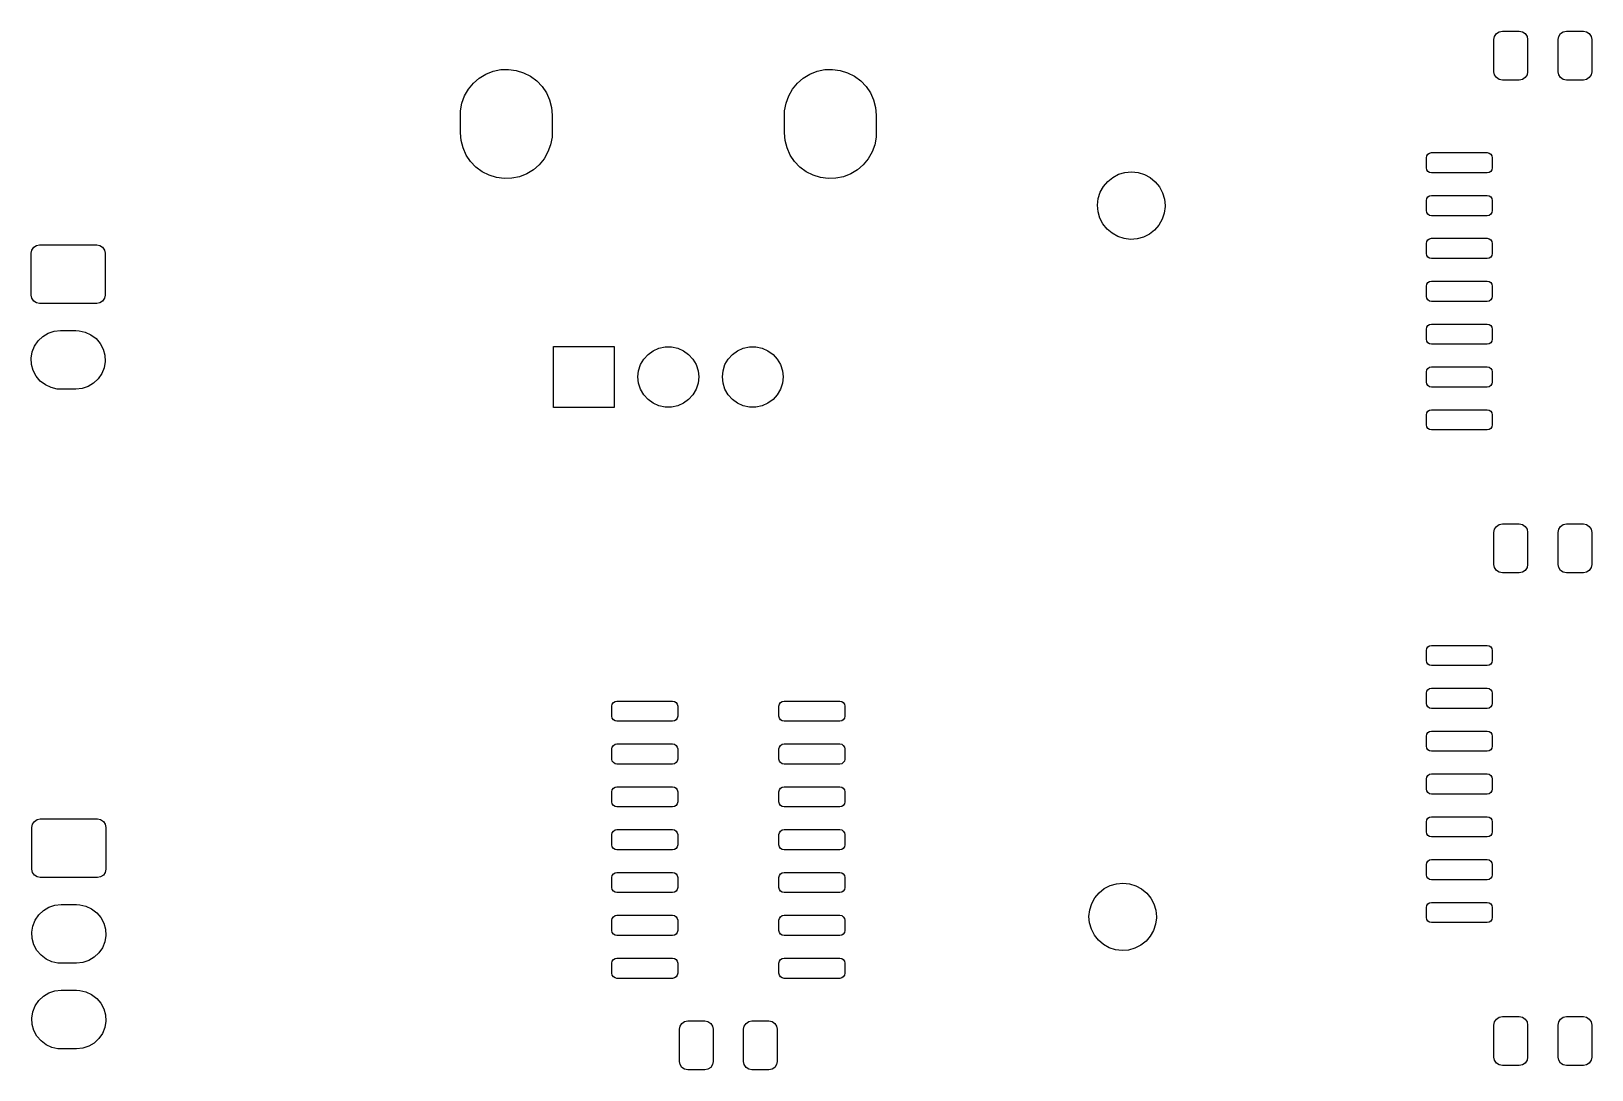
# Model space of a CAD drawing. Extents: x 57 to 241, y -129 to -56.
# Drawn here: x 57.33 to 103.56, y -91.66 to -60.87 of the extents above; entities that cross this region are included whole.
import ezdxf

# ---------------------------------------------------------------- set-up
doc = ezdxf.new("R2010")
doc.units = 0
doc.layers.add('BLACK', color=7, linetype='CONTINUOUS')

msp = doc.modelspace()

# ---------------------------------------------------------------- linework, layer by layer
at = {"layer": 'BLACK', "linetype": 'CONTINUOUS'}
for p, q in [((100.658, -61.12), (100.677, -61.0243)), ((100.677, -61.0243), (100.731, -60.9432)), ((100.731, -60.9432), (100.812, -60.889)), ((100.812, -60.889), (100.908, -60.87)), ((100.908, -60.87), (101.408, -60.87)), ((101.408, -60.87), (101.504, -60.889)), ((101.504, -60.889), (101.585, -60.9432)), ((101.585, -60.9432), (101.639, -61.0243)), ((101.639, -61.0243), (101.658, -61.12)), ((102.558, -61.12), (102.577, -61.0243)), ((102.577, -61.0243), (102.631, -60.9432)), ((102.631, -60.9432), (102.712, -60.889)), ((102.712, -60.889), (102.808, -60.87)), ((102.808, -60.87), (103.308, -60.87)), ((103.308, -60.87), (103.404, -60.889)), ((103.404, -60.889), (103.485, -60.9432)), ((103.485, -60.9432), (103.539, -61.0243)), ((103.539, -61.0243), (103.558, -61.12)), ((100.658, -62.07), (100.658, -61.12)), ((101.658, -61.12), (101.658, -62.07)), ((102.558, -62.07), (102.558, -61.12)), ((103.558, -61.12), (103.558, -62.07)), ((70.2792, -62.5897), (70.425, -62.4119)), ((70.425, -62.4119), (70.5987, -62.2611)), ((70.5987, -62.2611), (70.7953, -62.1418)), ((70.7953, -62.1418), (71.0092, -62.0574)), ((71.0092, -62.0574), (71.2343, -62.0101)), ((71.2343, -62.0101), (71.4641, -62.0015)), ((71.4641, -62.0015), (71.692, -62.0317)), ((71.692, -62.0317), (71.9117, -62.0999)), ((71.9117, -62.0999), (72.1167, -62.2041)), ((72.1167, -62.2041), (72.3012, -62.3414)), ((72.3012, -62.3414), (72.4599, -62.5078)), ((79.8792, -62.5897), (80.025, -62.4119)), ((80.025, -62.4119), (80.1987, -62.2611)), ((80.1987, -62.2611), (80.3953, -62.1418)), ((80.3953, -62.1418), (80.6092, -62.0574)), ((80.6092, -62.0574), (80.8343, -62.0101)), ((80.8343, -62.0101), (81.0641, -62.0015)), ((81.0641, -62.0015), (81.292, -62.0317)), ((81.292, -62.0317), (81.5117, -62.0999)), ((81.5117, -62.0999), (81.7167, -62.2041)), ((81.7167, -62.2041), (81.9012, -62.3414)), ((81.9012, -62.3414), (82.0599, -62.5078)), ((100.677, -62.1657), (100.658, -62.07)), ((100.731, -62.2468), (100.677, -62.1657)), ((100.812, -62.301), (100.731, -62.2468)), ((100.908, -62.32), (100.812, -62.301)), ((101.408, -62.32), (100.908, -62.32)), ((101.504, -62.301), (101.408, -62.32)), ((101.585, -62.2468), (101.504, -62.301)), ((101.639, -62.1657), (101.585, -62.2468)), ((101.658, -62.07), (101.639, -62.1657)), ((102.577, -62.1657), (102.558, -62.07)), ((102.631, -62.2468), (102.577, -62.1657)), ((102.712, -62.301), (102.631, -62.2468)), ((102.808, -62.32), (102.712, -62.301)), ((103.308, -62.32), (102.808, -62.32)), ((103.404, -62.301), (103.308, -62.32)), ((103.485, -62.2468), (103.404, -62.301)), ((103.539, -62.1657), (103.485, -62.2468)), ((103.558, -62.07), (103.539, -62.1657)), ((70.087, -63.0057), (70.1654, -62.7895)), ((70.1654, -62.7895), (70.2792, -62.5897)), ((72.4599, -62.5078), (72.5883, -62.6986)), ((72.5883, -62.6986), (72.6828, -62.9083)), ((79.687, -63.0057), (79.7654, -62.7895)), ((79.7654, -62.7895), (79.8792, -62.5897)), ((82.0599, -62.5078), (82.1883, -62.6986)), ((82.1883, -62.6986), (82.2828, -62.9083)), ((70.04, -63.36), (70.046, -63.232)), ((70.046, -63.232), (70.087, -63.0057)), ((72.6828, -62.9083), (72.7406, -63.1309)), ((72.7406, -63.1309), (72.76, -63.36)), ((79.64, -63.36), (79.646, -63.232)), ((79.646, -63.232), (79.687, -63.0057)), ((82.2828, -62.9083), (82.3406, -63.1309)), ((82.3406, -63.1309), (82.36, -63.36)), ((70.04, -63.88), (70.04, -63.36)), ((72.76, -63.36), (72.76, -63.88)), ((79.64, -63.88), (79.64, -63.36)), ((82.36, -63.36), (82.36, -63.88)), ((70.0594, -64.1091), (70.04, -63.88)), ((70.1172, -64.3317), (70.0594, -64.1091)), ((72.713, -64.2343), (72.6346, -64.4505)), ((72.754, -64.008), (72.713, -64.2343)), ((72.76, -63.88), (72.754, -64.008)), ((79.6594, -64.1091), (79.64, -63.88)), ((79.7172, -64.3317), (79.6594, -64.1091)), ((82.313, -64.2343), (82.2346, -64.4505)), ((82.354, -64.008), (82.313, -64.2343)), ((82.36, -63.88), (82.354, -64.008)), ((70.2117, -64.5414), (70.1172, -64.3317)), ((70.3401, -64.7322), (70.2117, -64.5414)), ((72.5208, -64.6503), (72.375, -64.8281)), ((72.6346, -64.4505), (72.5208, -64.6503)), ((79.8117, -64.5414), (79.7172, -64.3317)), ((79.9401, -64.7322), (79.8117, -64.5414)), ((82.1208, -64.6503), (81.975, -64.8281)), ((82.2346, -64.4505), (82.1208, -64.6503)), ((98.658, -64.62), (98.6694, -64.5626)), ((98.658, -64.92), (98.658, -64.62)), ((98.6694, -64.5626), (98.7019, -64.5139)), ((98.7019, -64.5139), (98.7506, -64.4814)), ((98.7506, -64.4814), (98.808, -64.47)), ((98.808, -64.47), (100.458, -64.47)), ((100.458, -64.47), (100.515, -64.4814)), ((100.515, -64.4814), (100.564, -64.5139)), ((100.564, -64.5139), (100.597, -64.5626)), ((100.597, -64.5626), (100.608, -64.62)), ((100.608, -64.62), (100.608, -64.92)), ((70.4988, -64.8986), (70.3401, -64.7322)), ((70.6833, -65.0359), (70.4988, -64.8986)), ((70.8883, -65.1401), (70.6833, -65.0359)), ((71.108, -65.2083), (70.8883, -65.1401)), ((71.7908, -65.1826), (71.5657, -65.2299)), ((72.0047, -65.0982), (71.7908, -65.1826)), ((72.2013, -64.9789), (72.0047, -65.0982)), ((72.375, -64.8281), (72.2013, -64.9789)), ((80.0988, -64.8986), (79.9401, -64.7322)), ((80.2833, -65.0359), (80.0988, -64.8986)), ((80.4883, -65.1401), (80.2833, -65.0359)), ((80.708, -65.2083), (80.4883, -65.1401)), ((81.3908, -65.1826), (81.1657, -65.2299)), ((81.6047, -65.0982), (81.3908, -65.1826)), ((81.8013, -64.9789), (81.6047, -65.0982)), ((81.975, -64.8281), (81.8013, -64.9789)), ((89.3684, -65.2032), (89.5414, -65.1128)), ((89.5414, -65.1128), (89.7286, -65.0577)), ((89.7286, -65.0577), (89.923, -65.04)), ((89.923, -65.04), (90.1171, -65.0604)), ((90.1171, -65.0604), (90.3035, -65.1181)), ((90.3035, -65.1181), (90.4752, -65.211)), ((98.6694, -64.9774), (98.658, -64.92)), ((98.7019, -65.0261), (98.6694, -64.9774)), ((98.7506, -65.0586), (98.7019, -65.0261)), ((98.808, -65.07), (98.7506, -65.0586)), ((100.458, -65.07), (98.808, -65.07)), ((100.515, -65.0586), (100.458, -65.07)), ((100.564, -65.0261), (100.515, -65.0586)), ((100.597, -64.9774), (100.564, -65.0261)), ((100.608, -64.92), (100.597, -64.9774)), ((71.3359, -65.2385), (71.108, -65.2083)), ((71.5657, -65.2299), (71.3359, -65.2385)), ((80.9359, -65.2385), (80.708, -65.2083)), ((81.1657, -65.2299), (80.9359, -65.2385)), ((88.9379, -65.8321), (88.9969, -65.6461)), ((88.9969, -65.6461), (89.0909, -65.475)), ((89.0909, -65.475), (89.2163, -65.3255)), ((89.2163, -65.3255), (89.3684, -65.2032)), ((90.4752, -65.211), (90.6256, -65.3354)), ((90.6256, -65.3354), (90.7489, -65.4866)), ((90.7489, -65.4866), (90.8405, -65.6589)), ((88.9161, -66.026), (88.9379, -65.8321)), ((88.9324, -66.2205), (88.9161, -66.026)), ((90.8405, -65.6589), (90.897, -65.8458)), ((90.9156, -66.0679), (90.8911, -66.2615)), ((90.897, -65.8458), (90.916, -66.04)), ((90.916, -66.04), (90.9156, -66.0679)), ((98.658, -65.89), (98.6694, -65.8326)), ((98.658, -66.19), (98.658, -65.89)), ((98.6694, -65.8326), (98.7019, -65.7839)), ((98.7019, -65.7839), (98.7506, -65.7514)), ((98.7506, -65.7514), (98.808, -65.74)), ((98.808, -65.74), (100.458, -65.74)), ((100.458, -65.74), (100.515, -65.7514)), ((100.515, -65.7514), (100.564, -65.7839)), ((100.564, -65.7839), (100.597, -65.8326)), ((100.597, -65.8326), (100.608, -65.89)), ((100.608, -65.89), (100.608, -66.19)), ((88.9862, -66.4081), (88.9324, -66.2205)), ((89.0754, -66.5817), (88.9862, -66.4081)), ((90.8295, -66.4467), (90.7331, -66.6164)), ((90.8911, -66.2615), (90.8295, -66.4467)), ((98.6694, -66.2474), (98.658, -66.19)), ((98.7019, -66.2961), (98.6694, -66.2474)), ((98.7506, -66.3286), (98.7019, -66.2961)), ((98.808, -66.34), (98.7506, -66.3286)), ((100.458, -66.34), (98.808, -66.34)), ((100.515, -66.3286), (100.458, -66.34)), ((100.564, -66.2961), (100.515, -66.3286)), ((100.597, -66.2474), (100.564, -66.2961)), ((100.608, -66.19), (100.597, -66.2474)), ((89.1967, -66.7347), (89.0754, -66.5817)), ((89.3453, -66.8611), (89.1967, -66.7347)), ((89.5157, -66.9564), (89.3453, -66.8611)), ((89.7013, -67.0167), (89.5157, -66.9564)), ((89.8951, -67.0398), (89.7013, -67.0167)), ((90.0896, -67.0248), (89.8951, -67.0398)), ((90.2776, -66.9723), (90.0896, -67.0248)), ((90.4518, -66.8843), (90.2776, -66.9723)), ((90.6056, -66.7642), (90.4518, -66.8843)), ((90.7331, -66.6164), (90.6056, -66.7642)), ((98.7019, -67.0539), (98.7506, -67.0214)), ((98.7506, -67.0214), (98.808, -67.01)), ((98.808, -67.01), (100.458, -67.01)), ((100.458, -67.01), (100.515, -67.0214)), ((100.515, -67.0214), (100.564, -67.0539)), ((57.325, -67.452), (57.344, -67.3563)), ((57.325, -68.692), (57.325, -67.452)), ((57.344, -67.3563), (57.3982, -67.2752)), ((57.3982, -67.2752), (57.4793, -67.221)), ((57.4793, -67.221), (57.575, -67.202)), ((57.575, -67.202), (59.265, -67.202)), ((59.265, -67.202), (59.3607, -67.221)), ((59.3607, -67.221), (59.4418, -67.2752)), ((59.4418, -67.2752), (59.496, -67.3563)), ((59.496, -67.3563), (59.515, -67.452)), ((59.515, -67.452), (59.515, -68.692)), ((98.658, -67.16), (98.6694, -67.1026)), ((98.658, -67.46), (98.658, -67.16)), ((98.6694, -67.5174), (98.658, -67.46)), ((98.6694, -67.1026), (98.7019, -67.0539)), ((100.564, -67.0539), (100.597, -67.1026)), ((100.597, -67.1026), (100.608, -67.16)), ((100.608, -67.46), (100.597, -67.5174)), ((100.608, -67.16), (100.608, -67.46)), ((98.7019, -67.5661), (98.6694, -67.5174)), ((98.7506, -67.5986), (98.7019, -67.5661)), ((98.808, -67.61), (98.7506, -67.5986)), ((100.458, -67.61), (98.808, -67.61)), ((100.515, -67.5986), (100.458, -67.61)), ((100.564, -67.5661), (100.515, -67.5986)), ((100.597, -67.5174), (100.564, -67.5661)), ((98.658, -68.43), (98.6694, -68.3726)), ((98.6694, -68.3726), (98.7019, -68.3239)), ((98.7019, -68.3239), (98.7506, -68.2914)), ((98.7506, -68.2914), (98.808, -68.28)), ((98.808, -68.28), (100.458, -68.28)), ((100.458, -68.28), (100.515, -68.2914)), ((100.515, -68.2914), (100.564, -68.3239)), ((100.564, -68.3239), (100.597, -68.3726)), ((100.597, -68.3726), (100.608, -68.43)), ((57.344, -68.7877), (57.325, -68.692)), ((57.3982, -68.8688), (57.344, -68.7877)), ((57.4793, -68.923), (57.3982, -68.8688)), ((59.4418, -68.8688), (59.3607, -68.923)), ((59.496, -68.7877), (59.4418, -68.8688)), ((59.515, -68.692), (59.496, -68.7877)), ((98.658, -68.73), (98.658, -68.43)), ((98.6694, -68.7874), (98.658, -68.73)), ((98.7019, -68.8361), (98.6694, -68.7874)), ((98.7506, -68.8686), (98.7019, -68.8361)), ((98.808, -68.88), (98.7506, -68.8686)), ((100.458, -68.88), (98.808, -68.88)), ((100.515, -68.8686), (100.458, -68.88)), ((100.564, -68.8361), (100.515, -68.8686)), ((100.597, -68.7874), (100.564, -68.8361)), ((100.608, -68.73), (100.597, -68.7874)), ((100.608, -68.43), (100.608, -68.73)), ((57.575, -68.942), (57.4793, -68.923)), ((59.265, -68.942), (57.575, -68.942)), ((59.3607, -68.923), (59.265, -68.942)), ((57.8301, -69.8222), (58.0082, -69.7623)), ((58.0082, -69.7623), (58.195, -69.742)), ((58.195, -69.742), (58.645, -69.742)), ((58.645, -69.742), (58.742, -69.7474)), ((58.742, -69.7474), (58.9254, -69.7884)), ((58.9254, -69.7884), (59.0957, -69.8678)), ((98.658, -69.7), (98.6694, -69.6426)), ((98.658, -70), (98.658, -69.7)), ((98.6694, -69.6426), (98.7019, -69.5939)), ((98.7019, -69.5939), (98.7506, -69.5614)), ((98.7506, -69.5614), (98.808, -69.55)), ((98.808, -69.55), (100.458, -69.55)), ((100.458, -69.55), (100.515, -69.5614)), ((100.515, -69.5614), (100.564, -69.5939)), ((100.564, -69.5939), (100.597, -69.6426)), ((100.597, -69.6426), (100.608, -69.7)), ((100.608, -69.7), (100.608, -70)), ((57.357, -70.378), (57.4268, -70.2036)), ((57.4268, -70.2036), (57.5325, -70.0481)), ((57.5325, -70.0481), (57.669, -69.919)), ((57.669, -69.919), (57.8301, -69.8222)), ((59.0957, -69.8678), (59.245, -69.982)), ((59.245, -69.982), (59.3663, -70.1255)), ((59.3663, -70.1255), (59.4539, -70.2917)), ((72.8, -72.02), (72.8, -70.22)), ((72.8, -70.22), (74.6, -70.22)), ((74.6, -70.22), (74.6, -72.02)), ((75.75, -70.3406), (75.9219, -70.264)), ((75.9219, -70.264), (76.1059, -70.2249)), ((76.1059, -70.2249), (76.2941, -70.2249)), ((76.2941, -70.2249), (76.4781, -70.264)), ((76.4781, -70.264), (76.65, -70.3406)), ((78.25, -70.3406), (78.4219, -70.264)), ((78.4219, -70.264), (78.6059, -70.2249)), ((78.6059, -70.2249), (78.7941, -70.2249)), ((78.7941, -70.2249), (78.9781, -70.264)), ((78.9781, -70.264), (79.15, -70.3406)), ((98.6694, -70.0574), (98.658, -70)), ((98.7019, -70.1061), (98.6694, -70.0574)), ((98.7506, -70.1386), (98.7019, -70.1061)), ((98.808, -70.15), (98.7506, -70.1386)), ((100.458, -70.15), (98.808, -70.15)), ((100.515, -70.1386), (100.458, -70.15)), ((100.564, -70.1061), (100.515, -70.1386)), ((100.597, -70.0574), (100.564, -70.1061)), ((100.608, -70), (100.597, -70.0574)), ((57.3264, -70.5634), (57.357, -70.378)), ((57.3362, -70.7511), (57.3264, -70.5634)), ((59.4539, -70.2917), (59.5038, -70.4729)), ((59.5136, -70.6606), (59.483, -70.846)), ((59.5038, -70.4729), (59.5136, -70.6606)), ((75.3778, -70.7539), (75.4719, -70.591)), ((75.4719, -70.591), (75.5978, -70.4512)), ((75.5978, -70.4512), (75.75, -70.3406)), ((76.65, -70.3406), (76.8022, -70.4512)), ((76.8022, -70.4512), (76.9281, -70.591)), ((76.9281, -70.591), (77.0222, -70.7539)), ((77.8778, -70.7539), (77.9719, -70.591)), ((77.9719, -70.591), (78.0978, -70.4512)), ((78.0978, -70.4512), (78.25, -70.3406)), ((79.15, -70.3406), (79.3022, -70.4512)), ((79.3022, -70.4512), (79.4281, -70.591)), ((79.4281, -70.591), (79.5222, -70.7539)), ((57.3861, -70.9323), (57.3362, -70.7511)), ((57.4737, -71.0985), (57.3861, -70.9323)), ((57.595, -71.242), (57.4737, -71.0985)), ((59.3075, -71.1759), (59.171, -71.305)), ((59.4132, -71.0204), (59.3075, -71.1759)), ((59.483, -70.846), (59.4132, -71.0204)), ((75.3, -71.12), (75.3197, -70.9329)), ((75.3197, -71.3071), (75.3, -71.12)), ((75.3197, -70.9329), (75.3778, -70.7539)), ((77.0222, -70.7539), (77.0803, -70.9329)), ((77.0803, -70.9329), (77.1, -71.12)), ((77.1, -71.12), (77.0803, -71.3071)), ((77.8, -71.12), (77.8197, -70.9329)), ((77.8197, -71.3071), (77.8, -71.12)), ((77.8197, -70.9329), (77.8778, -70.7539)), ((79.5222, -70.7539), (79.5803, -70.9329)), ((79.5803, -70.9329), (79.6, -71.12)), ((79.6, -71.12), (79.5803, -71.3071)), ((98.658, -70.97), (98.6694, -70.9126)), ((98.658, -71.27), (98.658, -70.97)), ((98.6694, -70.9126), (98.7019, -70.8639)), ((98.7019, -70.8639), (98.7506, -70.8314)), ((98.7506, -70.8314), (98.808, -70.82)), ((98.808, -70.82), (100.458, -70.82)), ((100.458, -70.82), (100.515, -70.8314)), ((100.515, -70.8314), (100.564, -70.8639)), ((100.564, -70.8639), (100.597, -70.9126)), ((100.597, -70.9126), (100.608, -70.97)), ((100.608, -70.97), (100.608, -71.27)), ((57.7443, -71.3562), (57.595, -71.242)), ((57.9146, -71.4356), (57.7443, -71.3562)), ((58.098, -71.4766), (57.9146, -71.4356)), ((58.195, -71.482), (58.098, -71.4766)), ((58.645, -71.482), (58.195, -71.482)), ((58.8318, -71.4617), (58.645, -71.482)), ((59.0099, -71.4018), (58.8318, -71.4617)), ((59.171, -71.305), (59.0099, -71.4018)), ((75.3778, -71.4861), (75.3197, -71.3071)), ((75.4719, -71.649), (75.3778, -71.4861)), ((75.5978, -71.7888), (75.4719, -71.649)), ((76.9281, -71.649), (76.8022, -71.7888)), ((77.0222, -71.4861), (76.9281, -71.649)), ((77.0803, -71.3071), (77.0222, -71.4861)), ((77.8778, -71.4861), (77.8197, -71.3071)), ((77.9719, -71.649), (77.8778, -71.4861)), ((78.0978, -71.7888), (77.9719, -71.649)), ((79.4281, -71.649), (79.3022, -71.7888)), ((79.5222, -71.4861), (79.4281, -71.649)), ((79.5803, -71.3071), (79.5222, -71.4861)), ((98.6694, -71.3274), (98.658, -71.27)), ((98.7019, -71.3761), (98.6694, -71.3274)), ((98.7506, -71.4086), (98.7019, -71.3761)), ((98.808, -71.42), (98.7506, -71.4086)), ((100.458, -71.42), (98.808, -71.42)), ((100.515, -71.4086), (100.458, -71.42)), ((100.564, -71.3761), (100.515, -71.4086)), ((100.597, -71.3274), (100.564, -71.3761)), ((100.608, -71.27), (100.597, -71.3274)), ((74.6, -72.02), (72.8, -72.02)), ((75.75, -71.8994), (75.5978, -71.7888)), ((75.9219, -71.976), (75.75, -71.8994)), ((76.1059, -72.0151), (75.9219, -71.976)), ((76.2941, -72.0151), (76.1059, -72.0151)), ((76.4781, -71.976), (76.2941, -72.0151)), ((76.65, -71.8994), (76.4781, -71.976)), ((76.8022, -71.7888), (76.65, -71.8994)), ((78.25, -71.8994), (78.0978, -71.7888)), ((78.4219, -71.976), (78.25, -71.8994)), ((78.6059, -72.0151), (78.4219, -71.976)), ((78.7941, -72.0151), (78.6059, -72.0151)), ((78.9781, -71.976), (78.7941, -72.0151)), ((79.15, -71.8994), (78.9781, -71.976)), ((79.3022, -71.7888), (79.15, -71.8994)), ((98.7019, -72.1339), (98.7506, -72.1014)), ((98.7506, -72.1014), (98.808, -72.09)), ((98.808, -72.09), (100.458, -72.09)), ((100.458, -72.09), (100.515, -72.1014)), ((100.515, -72.1014), (100.564, -72.1339)), ((98.658, -72.24), (98.6694, -72.1826)), ((98.658, -72.54), (98.658, -72.24)), ((98.6694, -72.5974), (98.658, -72.54)), ((98.6694, -72.1826), (98.7019, -72.1339)), ((100.564, -72.1339), (100.597, -72.1826)), ((100.597, -72.1826), (100.608, -72.24)), ((100.608, -72.54), (100.597, -72.5974)), ((100.608, -72.24), (100.608, -72.54)), ((98.7019, -72.6461), (98.6694, -72.5974)), ((98.7506, -72.6786), (98.7019, -72.6461)), ((98.808, -72.69), (98.7506, -72.6786)), ((100.458, -72.69), (98.808, -72.69)), ((100.515, -72.6786), (100.458, -72.69)), ((100.564, -72.6461), (100.515, -72.6786)), ((100.597, -72.5974), (100.564, -72.6461)), ((100.658, -75.725), (100.677, -75.6293)), ((100.658, -76.675), (100.658, -75.725)), ((100.677, -75.6293), (100.731, -75.5482)), ((100.731, -75.5482), (100.812, -75.494)), ((100.812, -75.494), (100.908, -75.475)), ((100.908, -75.475), (101.408, -75.475)), ((101.408, -75.475), (101.504, -75.494)), ((101.504, -75.494), (101.585, -75.5482)), ((101.585, -75.5482), (101.639, -75.6293)), ((101.639, -75.6293), (101.658, -75.725)), ((101.658, -75.725), (101.658, -76.675)), ((102.558, -75.725), (102.577, -75.6293)), ((102.558, -76.675), (102.558, -75.725)), ((102.577, -75.6293), (102.631, -75.5482)), ((102.631, -75.5482), (102.712, -75.494)), ((102.712, -75.494), (102.808, -75.475)), ((102.808, -75.475), (103.308, -75.475)), ((103.308, -75.475), (103.404, -75.494)), ((103.404, -75.494), (103.485, -75.5482)), ((103.485, -75.5482), (103.539, -75.6293)), ((103.539, -75.6293), (103.558, -75.725)), ((103.558, -75.725), (103.558, -76.675)), ((100.677, -76.7707), (100.658, -76.675)), ((101.658, -76.675), (101.639, -76.7707)), ((102.577, -76.7707), (102.558, -76.675)), ((103.558, -76.675), (103.539, -76.7707)), ((100.731, -76.8518), (100.677, -76.7707)), ((100.812, -76.906), (100.731, -76.8518)), ((100.908, -76.925), (100.812, -76.906)), ((101.408, -76.925), (100.908, -76.925)), ((101.504, -76.906), (101.408, -76.925)), ((101.585, -76.8518), (101.504, -76.906)), ((101.639, -76.7707), (101.585, -76.8518)), ((102.631, -76.8518), (102.577, -76.7707)), ((102.712, -76.906), (102.631, -76.8518)), ((102.808, -76.925), (102.712, -76.906)), ((103.308, -76.925), (102.808, -76.925)), ((103.404, -76.906), (103.308, -76.925)), ((103.485, -76.8518), (103.404, -76.906)), ((103.539, -76.7707), (103.485, -76.8518)), ((98.658, -79.225), (98.6694, -79.1676)), ((98.658, -79.525), (98.658, -79.225)), ((98.6694, -79.1676), (98.7019, -79.1189)), ((98.7019, -79.1189), (98.7506, -79.0864)), ((98.7506, -79.0864), (98.808, -79.075)), ((98.808, -79.075), (100.458, -79.075)), ((100.458, -79.075), (100.515, -79.0864)), ((100.515, -79.0864), (100.564, -79.1189)), ((100.564, -79.1189), (100.597, -79.1676)), ((100.597, -79.1676), (100.608, -79.225)), ((100.608, -79.225), (100.608, -79.525)), ((98.6694, -79.5824), (98.658, -79.525)), ((98.7019, -79.6311), (98.6694, -79.5824)), ((98.7506, -79.6636), (98.7019, -79.6311)), ((98.808, -79.675), (98.7506, -79.6636)), ((100.458, -79.675), (98.808, -79.675)), ((100.515, -79.6636), (100.458, -79.675)), ((100.564, -79.6311), (100.515, -79.6636)), ((100.597, -79.5824), (100.564, -79.6311)), ((100.608, -79.525), (100.597, -79.5824)), ((98.658, -80.495), (98.6694, -80.4376)), ((98.6694, -80.4376), (98.7019, -80.3889)), ((98.7019, -80.3889), (98.7506, -80.3564)), ((98.7506, -80.3564), (98.808, -80.345)), ((98.808, -80.345), (100.458, -80.345)), ((100.458, -80.345), (100.515, -80.3564)), ((100.515, -80.3564), (100.564, -80.3889)), ((100.564, -80.3889), (100.597, -80.4376)), ((100.597, -80.4376), (100.608, -80.495)), ((74.528, -80.876), (74.5394, -80.8186)), ((74.528, -81.176), (74.528, -80.876)), ((74.5394, -80.8186), (74.5719, -80.7699)), ((74.5719, -80.7699), (74.6206, -80.7374)), ((74.6206, -80.7374), (74.678, -80.726)), ((74.678, -80.726), (76.328, -80.726)), ((76.328, -80.726), (76.3854, -80.7374)), ((76.3854, -80.7374), (76.4341, -80.7699)), ((76.4341, -80.7699), (76.4666, -80.8186)), ((76.4666, -80.8186), (76.478, -80.876)), ((76.478, -80.876), (76.478, -81.176)), ((79.478, -80.876), (79.4894, -80.8186)), ((79.478, -81.176), (79.478, -80.876)), ((79.4894, -80.8186), (79.5219, -80.7699)), ((79.5219, -80.7699), (79.5706, -80.7374)), ((79.5706, -80.7374), (79.628, -80.726)), ((79.628, -80.726), (81.278, -80.726)), ((81.278, -80.726), (81.3354, -80.7374)), ((81.3354, -80.7374), (81.3841, -80.7699)), ((81.3841, -80.7699), (81.4166, -80.8186)), ((81.4166, -80.8186), (81.428, -80.876)), ((81.428, -80.876), (81.428, -81.176)), ((98.658, -80.795), (98.658, -80.495)), ((98.6694, -80.8524), (98.658, -80.795)), ((98.7019, -80.9011), (98.6694, -80.8524)), ((98.7506, -80.9336), (98.7019, -80.9011)), ((100.564, -80.9011), (100.515, -80.9336)), ((100.597, -80.8524), (100.564, -80.9011)), ((100.608, -80.795), (100.597, -80.8524)), ((100.608, -80.495), (100.608, -80.795)), ((74.5394, -81.2334), (74.528, -81.176)), ((74.5719, -81.2821), (74.5394, -81.2334)), ((74.6206, -81.3146), (74.5719, -81.2821)), ((74.678, -81.326), (74.6206, -81.3146)), ((76.328, -81.326), (74.678, -81.326)), ((76.3854, -81.3146), (76.328, -81.326)), ((76.4341, -81.2821), (76.3854, -81.3146)), ((76.4666, -81.2334), (76.4341, -81.2821)), ((76.478, -81.176), (76.4666, -81.2334)), ((79.4894, -81.2334), (79.478, -81.176)), ((79.5219, -81.2821), (79.4894, -81.2334)), ((79.5706, -81.3146), (79.5219, -81.2821)), ((79.628, -81.326), (79.5706, -81.3146)), ((81.278, -81.326), (79.628, -81.326)), ((81.3354, -81.3146), (81.278, -81.326)), ((81.3841, -81.2821), (81.3354, -81.3146)), ((81.4166, -81.2334), (81.3841, -81.2821)), ((81.428, -81.176), (81.4166, -81.2334)), ((98.808, -80.945), (98.7506, -80.9336)), ((100.458, -80.945), (98.808, -80.945)), ((100.515, -80.9336), (100.458, -80.945)), ((98.658, -81.765), (98.6694, -81.7076)), ((98.658, -82.065), (98.658, -81.765)), ((98.6694, -81.7076), (98.7019, -81.6589)), ((98.7019, -81.6589), (98.7506, -81.6264)), ((98.7506, -81.6264), (98.808, -81.615)), ((98.808, -81.615), (100.458, -81.615)), ((100.458, -81.615), (100.515, -81.6264)), ((100.515, -81.6264), (100.564, -81.6589)), ((100.564, -81.6589), (100.597, -81.7076)), ((100.597, -81.7076), (100.608, -81.765)), ((100.608, -81.765), (100.608, -82.065)), ((74.528, -82.146), (74.5394, -82.0886)), ((74.528, -82.446), (74.528, -82.146)), ((74.5394, -82.0886), (74.5719, -82.0399)), ((74.5719, -82.0399), (74.6206, -82.0074)), ((74.6206, -82.0074), (74.678, -81.996)), ((74.678, -81.996), (76.328, -81.996)), ((76.328, -81.996), (76.3854, -82.0074)), ((76.3854, -82.0074), (76.4341, -82.0399)), ((76.4341, -82.0399), (76.4666, -82.0886)), ((76.4666, -82.0886), (76.478, -82.146)), ((76.478, -82.146), (76.478, -82.446)), ((79.478, -82.146), (79.4894, -82.0886)), ((79.478, -82.446), (79.478, -82.146)), ((79.4894, -82.0886), (79.5219, -82.0399)), ((79.5219, -82.0399), (79.5706, -82.0074)), ((79.5706, -82.0074), (79.628, -81.996)), ((79.628, -81.996), (81.278, -81.996)), ((81.278, -81.996), (81.3354, -82.0074)), ((81.3354, -82.0074), (81.3841, -82.0399)), ((81.3841, -82.0399), (81.4166, -82.0886)), ((81.4166, -82.0886), (81.428, -82.146)), ((81.428, -82.146), (81.428, -82.446)), ((98.6694, -82.1224), (98.658, -82.065)), ((98.7019, -82.1711), (98.6694, -82.1224)), ((98.7506, -82.2036), (98.7019, -82.1711)), ((98.808, -82.215), (98.7506, -82.2036)), ((100.458, -82.215), (98.808, -82.215)), ((100.515, -82.2036), (100.458, -82.215)), ((100.564, -82.1711), (100.515, -82.2036)), ((100.597, -82.1224), (100.564, -82.1711)), ((100.608, -82.065), (100.597, -82.1224)), ((74.5394, -82.5034), (74.528, -82.446)), ((74.5719, -82.5521), (74.5394, -82.5034)), ((74.6206, -82.5846), (74.5719, -82.5521)), ((74.678, -82.596), (74.6206, -82.5846)), ((76.328, -82.596), (74.678, -82.596)), ((76.3854, -82.5846), (76.328, -82.596)), ((76.4341, -82.5521), (76.3854, -82.5846)), ((76.4666, -82.5034), (76.4341, -82.5521)), ((76.478, -82.446), (76.4666, -82.5034)), ((79.4894, -82.5034), (79.478, -82.446)), ((79.5219, -82.5521), (79.4894, -82.5034)), ((79.5706, -82.5846), (79.5219, -82.5521)), ((79.628, -82.596), (79.5706, -82.5846)), ((81.278, -82.596), (79.628, -82.596)), ((81.3354, -82.5846), (81.278, -82.596)), ((81.3841, -82.5521), (81.3354, -82.5846)), ((81.4166, -82.5034), (81.3841, -82.5521)), ((81.428, -82.446), (81.4166, -82.5034)), ((98.658, -83.035), (98.6694, -82.9776)), ((98.658, -83.335), (98.658, -83.035)), ((98.6694, -82.9776), (98.7019, -82.9289)), ((98.7019, -82.9289), (98.7506, -82.8964)), ((98.7506, -82.8964), (98.808, -82.885)), ((98.808, -82.885), (100.458, -82.885)), ((100.458, -82.885), (100.515, -82.8964)), ((100.515, -82.8964), (100.564, -82.9289)), ((100.564, -82.9289), (100.597, -82.9776)), ((100.597, -82.9776), (100.608, -83.035)), ((100.608, -83.035), (100.608, -83.335)), ((74.528, -83.416), (74.5394, -83.3586)), ((74.528, -83.716), (74.528, -83.416)), ((74.5394, -83.3586), (74.5719, -83.3099)), ((74.5719, -83.3099), (74.6206, -83.2774)), ((74.6206, -83.2774), (74.678, -83.266)), ((74.678, -83.266), (76.328, -83.266)), ((76.328, -83.266), (76.3854, -83.2774)), ((76.3854, -83.2774), (76.4341, -83.3099)), ((76.4341, -83.3099), (76.4666, -83.3586)), ((76.4666, -83.3586), (76.478, -83.416)), ((76.478, -83.416), (76.478, -83.716)), ((79.478, -83.416), (79.4894, -83.3586)), ((79.478, -83.716), (79.478, -83.416)), ((79.4894, -83.3586), (79.5219, -83.3099)), ((79.5219, -83.3099), (79.5706, -83.2774)), ((79.5706, -83.2774), (79.628, -83.266)), ((79.628, -83.266), (81.278, -83.266)), ((81.278, -83.266), (81.3354, -83.2774)), ((81.3354, -83.2774), (81.3841, -83.3099)), ((81.3841, -83.3099), (81.4166, -83.3586)), ((81.4166, -83.3586), (81.428, -83.416)), ((81.428, -83.416), (81.428, -83.716)), ((98.6694, -83.3924), (98.658, -83.335)), ((98.7019, -83.4411), (98.6694, -83.3924)), ((98.7506, -83.4736), (98.7019, -83.4411)), ((98.808, -83.485), (98.7506, -83.4736)), ((100.458, -83.485), (98.808, -83.485)), ((100.515, -83.4736), (100.458, -83.485)), ((100.564, -83.4411), (100.515, -83.4736)), ((100.597, -83.3924), (100.564, -83.4411)), ((100.608, -83.335), (100.597, -83.3924)), ((74.5394, -83.7734), (74.528, -83.716)), ((74.5719, -83.8221), (74.5394, -83.7734)), ((74.6206, -83.8546), (74.5719, -83.8221)), ((74.678, -83.866), (74.6206, -83.8546)), ((76.328, -83.866), (74.678, -83.866)), ((76.3854, -83.8546), (76.328, -83.866)), ((76.4341, -83.8221), (76.3854, -83.8546)), ((76.4666, -83.7734), (76.4341, -83.8221)), ((76.478, -83.716), (76.4666, -83.7734)), ((79.4894, -83.7734), (79.478, -83.716)), ((79.5219, -83.8221), (79.4894, -83.7734)), ((79.5706, -83.8546), (79.5219, -83.8221)), ((79.628, -83.866), (79.5706, -83.8546)), ((81.278, -83.866), (79.628, -83.866)), ((81.3354, -83.8546), (81.278, -83.866)), ((81.3841, -83.8221), (81.3354, -83.8546)), ((81.4166, -83.7734), (81.3841, -83.8221)), ((81.428, -83.716), (81.4166, -83.7734)), ((57.345, -84.47), (57.364, -84.3743)), ((57.345, -85.71), (57.345, -84.47)), ((57.364, -84.3743), (57.4182, -84.2932)), ((57.4182, -84.2932), (57.4993, -84.239)), ((57.4993, -84.239), (57.595, -84.22)), ((57.595, -84.22), (59.285, -84.22)), ((59.285, -84.22), (59.3807, -84.239)), ((59.3807, -84.239), (59.4618, -84.2932)), ((59.4618, -84.2932), (59.516, -84.3743)), ((59.516, -84.3743), (59.535, -84.47)), ((59.535, -84.47), (59.535, -85.71)), ((74.5394, -84.6286), (74.5719, -84.5799)), ((74.5719, -84.5799), (74.6206, -84.5474)), ((74.6206, -84.5474), (74.678, -84.536)), ((74.678, -84.536), (76.328, -84.536)), ((76.328, -84.536), (76.3854, -84.5474)), ((76.3854, -84.5474), (76.4341, -84.5799)), ((76.4341, -84.5799), (76.4666, -84.6286)), ((79.4894, -84.6286), (79.5219, -84.5799)), ((79.5219, -84.5799), (79.5706, -84.5474)), ((79.5706, -84.5474), (79.628, -84.536)), ((79.628, -84.536), (81.278, -84.536)), ((81.278, -84.536), (81.3354, -84.5474)), ((81.3354, -84.5474), (81.3841, -84.5799)), ((81.3841, -84.5799), (81.4166, -84.6286)), ((98.658, -84.305), (98.6694, -84.2476)), ((98.658, -84.605), (98.658, -84.305)), ((98.6694, -84.6624), (98.658, -84.605)), ((98.6694, -84.2476), (98.7019, -84.1989)), ((98.7019, -84.1989), (98.7506, -84.1664)), ((98.7506, -84.1664), (98.808, -84.155)), ((98.808, -84.155), (100.458, -84.155)), ((100.458, -84.155), (100.515, -84.1664)), ((100.515, -84.1664), (100.564, -84.1989)), ((100.564, -84.1989), (100.597, -84.2476)), ((100.597, -84.2476), (100.608, -84.305)), ((100.608, -84.605), (100.597, -84.6624)), ((100.608, -84.305), (100.608, -84.605)), ((74.528, -84.686), (74.5394, -84.6286)), ((74.528, -84.986), (74.528, -84.686)), ((74.5394, -85.0434), (74.528, -84.986)), ((74.5719, -85.0921), (74.5394, -85.0434)), ((76.4666, -85.0434), (76.4341, -85.0921)), ((76.4666, -84.6286), (76.478, -84.686)), ((76.478, -84.986), (76.4666, -85.0434)), ((76.478, -84.686), (76.478, -84.986)), ((79.478, -84.686), (79.4894, -84.6286)), ((79.478, -84.986), (79.478, -84.686)), ((79.4894, -85.0434), (79.478, -84.986)), ((79.5219, -85.0921), (79.4894, -85.0434)), ((81.4166, -85.0434), (81.3841, -85.0921)), ((81.4166, -84.6286), (81.428, -84.686)), ((81.428, -84.986), (81.4166, -85.0434)), ((81.428, -84.686), (81.428, -84.986)), ((98.7019, -84.7111), (98.6694, -84.6624)), ((98.7506, -84.7436), (98.7019, -84.7111)), ((98.808, -84.755), (98.7506, -84.7436)), ((100.458, -84.755), (98.808, -84.755)), ((100.515, -84.7436), (100.458, -84.755)), ((100.564, -84.7111), (100.515, -84.7436)), ((100.597, -84.6624), (100.564, -84.7111)), ((74.6206, -85.1246), (74.5719, -85.0921)), ((74.678, -85.136), (74.6206, -85.1246)), ((76.328, -85.136), (74.678, -85.136)), ((76.3854, -85.1246), (76.328, -85.136)), ((76.4341, -85.0921), (76.3854, -85.1246)), ((79.5706, -85.1246), (79.5219, -85.0921)), ((79.628, -85.136), (79.5706, -85.1246)), ((81.278, -85.136), (79.628, -85.136)), ((81.3354, -85.1246), (81.278, -85.136)), ((81.3841, -85.0921), (81.3354, -85.1246)), ((98.658, -85.575), (98.6694, -85.5176)), ((98.6694, -85.5176), (98.7019, -85.4689)), ((98.7019, -85.4689), (98.7506, -85.4364)), ((98.7506, -85.4364), (98.808, -85.425)), ((98.808, -85.425), (100.458, -85.425)), ((100.458, -85.425), (100.515, -85.4364)), ((100.515, -85.4364), (100.564, -85.4689)), ((100.564, -85.4689), (100.597, -85.5176)), ((100.597, -85.5176), (100.608, -85.575)), ((57.364, -85.8057), (57.345, -85.71)), ((57.4182, -85.8868), (57.364, -85.8057)), ((57.4993, -85.941), (57.4182, -85.8868)), ((57.595, -85.96), (57.4993, -85.941)), ((59.285, -85.96), (57.595, -85.96)), ((59.3807, -85.941), (59.285, -85.96)), ((59.4618, -85.8868), (59.3807, -85.941)), ((59.516, -85.8057), (59.4618, -85.8868)), ((59.535, -85.71), (59.516, -85.8057)), ((74.528, -85.956), (74.5394, -85.8986)), ((74.528, -86.256), (74.528, -85.956)), ((74.5394, -85.8986), (74.5719, -85.8499)), ((74.5719, -85.8499), (74.6206, -85.8174)), ((74.6206, -85.8174), (74.678, -85.806)), ((74.678, -85.806), (76.328, -85.806)), ((76.328, -85.806), (76.3854, -85.8174)), ((76.3854, -85.8174), (76.4341, -85.8499)), ((76.4341, -85.8499), (76.4666, -85.8986)), ((76.4666, -85.8986), (76.478, -85.956)), ((76.478, -85.956), (76.478, -86.256)), ((79.478, -85.956), (79.4894, -85.8986)), ((79.478, -86.256), (79.478, -85.956)), ((79.4894, -85.8986), (79.5219, -85.8499)), ((79.5219, -85.8499), (79.5706, -85.8174)), ((79.5706, -85.8174), (79.628, -85.806)), ((79.628, -85.806), (81.278, -85.806)), ((81.278, -85.806), (81.3354, -85.8174)), ((81.3354, -85.8174), (81.3841, -85.8499)), ((81.3841, -85.8499), (81.4166, -85.8986)), ((81.4166, -85.8986), (81.428, -85.956)), ((81.428, -85.956), (81.428, -86.256)), ((98.658, -85.875), (98.658, -85.575)), ((98.6694, -85.9324), (98.658, -85.875)), ((98.7019, -85.9811), (98.6694, -85.9324)), ((98.7506, -86.0136), (98.7019, -85.9811)), ((100.564, -85.9811), (100.515, -86.0136)), ((100.597, -85.9324), (100.564, -85.9811)), ((100.608, -85.875), (100.597, -85.9324)), ((100.608, -85.575), (100.608, -85.875)), ((74.5394, -86.3134), (74.528, -86.256)), ((74.5719, -86.3621), (74.5394, -86.3134)), ((74.6206, -86.3946), (74.5719, -86.3621)), ((74.678, -86.406), (74.6206, -86.3946)), ((76.328, -86.406), (74.678, -86.406)), ((76.3854, -86.3946), (76.328, -86.406)), ((76.4341, -86.3621), (76.3854, -86.3946)), ((76.4666, -86.3134), (76.4341, -86.3621)), ((76.478, -86.256), (76.4666, -86.3134)), ((79.4894, -86.3134), (79.478, -86.256)), ((79.5219, -86.3621), (79.4894, -86.3134)), ((79.5706, -86.3946), (79.5219, -86.3621)), ((79.628, -86.406), (79.5706, -86.3946)), ((81.278, -86.406), (79.628, -86.406)), ((81.3354, -86.3946), (81.278, -86.406)), ((81.3841, -86.3621), (81.3354, -86.3946)), ((81.4166, -86.3134), (81.3841, -86.3621)), ((81.428, -86.256), (81.4166, -86.3134)), ((88.8369, -86.557), (88.9623, -86.4075)), ((88.9623, -86.4075), (89.1144, -86.2852)), ((89.1144, -86.2852), (89.2874, -86.1948)), ((89.2874, -86.1948), (89.4746, -86.1397)), ((89.4746, -86.1397), (89.669, -86.122)), ((89.669, -86.122), (89.8631, -86.1424)), ((89.8631, -86.1424), (90.0495, -86.2001)), ((90.0495, -86.2001), (90.2212, -86.293)), ((90.2212, -86.293), (90.3716, -86.4174)), ((90.3716, -86.4174), (90.4949, -86.5686)), ((98.808, -86.025), (98.7506, -86.0136)), ((100.458, -86.025), (98.808, -86.025)), ((100.515, -86.0136), (100.458, -86.025)), ((57.689, -86.937), (57.8501, -86.8402)), ((57.8501, -86.8402), (58.0282, -86.7803)), ((58.0282, -86.7803), (58.215, -86.76)), ((58.215, -86.76), (58.665, -86.76)), ((58.665, -86.76), (58.762, -86.7654)), ((58.762, -86.7654), (58.9454, -86.8064)), ((58.9454, -86.8064), (59.1157, -86.8858)), ((59.1157, -86.8858), (59.265, -87)), ((88.6621, -87.108), (88.6839, -86.9141)), ((88.6839, -86.9141), (88.7429, -86.7281)), ((88.7429, -86.7281), (88.8369, -86.557)), ((90.4949, -86.5686), (90.5865, -86.7409)), ((90.5865, -86.7409), (90.643, -86.9278)), ((98.658, -86.845), (98.6694, -86.7876)), ((98.658, -87.145), (98.658, -86.845)), ((98.6694, -86.7876), (98.7019, -86.7389)), ((98.7019, -86.7389), (98.7506, -86.7064)), ((98.7506, -86.7064), (98.808, -86.695)), ((98.808, -86.695), (100.458, -86.695)), ((100.458, -86.695), (100.515, -86.7064)), ((100.515, -86.7064), (100.564, -86.7389)), ((100.564, -86.7389), (100.597, -86.7876)), ((100.597, -86.7876), (100.608, -86.845)), ((100.608, -86.845), (100.608, -87.145)), ((57.377, -87.396), (57.4468, -87.2216)), ((57.4468, -87.2216), (57.5525, -87.0661)), ((57.5525, -87.0661), (57.689, -86.937)), ((59.265, -87), (59.3863, -87.1435)), ((59.3863, -87.1435), (59.4739, -87.3097)), ((59.4739, -87.3097), (59.5238, -87.4909)), ((74.528, -87.226), (74.5394, -87.1686)), ((74.528, -87.526), (74.528, -87.226)), ((74.5394, -87.1686), (74.5719, -87.1199)), ((74.5719, -87.1199), (74.6206, -87.0874)), ((74.6206, -87.0874), (74.678, -87.076)), ((74.678, -87.076), (76.328, -87.076)), ((76.328, -87.076), (76.3854, -87.0874)), ((76.3854, -87.0874), (76.4341, -87.1199)), ((76.4341, -87.1199), (76.4666, -87.1686)), ((76.4666, -87.1686), (76.478, -87.226)), ((76.478, -87.226), (76.478, -87.526)), ((79.478, -87.226), (79.4894, -87.1686)), ((79.478, -87.526), (79.478, -87.226)), ((79.4894, -87.1686), (79.5219, -87.1199)), ((79.5219, -87.1199), (79.5706, -87.0874)), ((79.5706, -87.0874), (79.628, -87.076)), ((79.628, -87.076), (81.278, -87.076)), ((81.278, -87.076), (81.3354, -87.0874)), ((81.3354, -87.0874), (81.3841, -87.1199)), ((81.3841, -87.1199), (81.4166, -87.1686)), ((81.4166, -87.1686), (81.428, -87.226)), ((81.428, -87.226), (81.428, -87.526)), ((88.6784, -87.3025), (88.6621, -87.108)), ((88.7322, -87.4901), (88.6784, -87.3025)), ((90.6371, -87.3435), (90.5755, -87.5287)), ((90.6616, -87.1499), (90.6371, -87.3435)), ((90.643, -86.9278), (90.662, -87.122)), ((90.662, -87.122), (90.6616, -87.1499)), ((98.6694, -87.2024), (98.658, -87.145)), ((98.7019, -87.2511), (98.6694, -87.2024)), ((98.7506, -87.2836), (98.7019, -87.2511)), ((98.808, -87.295), (98.7506, -87.2836)), ((100.458, -87.295), (98.808, -87.295)), ((100.515, -87.2836), (100.458, -87.295)), ((100.564, -87.2511), (100.515, -87.2836)), ((100.597, -87.2024), (100.564, -87.2511)), ((100.608, -87.145), (100.597, -87.2024)), ((57.3464, -87.5814), (57.377, -87.396)), ((57.3562, -87.7691), (57.3464, -87.5814)), ((57.4061, -87.9503), (57.3562, -87.7691)), ((59.5336, -87.6786), (59.503, -87.864)), ((59.5238, -87.4909), (59.5336, -87.6786)), ((74.5394, -87.5834), (74.528, -87.526)), ((74.5719, -87.6321), (74.5394, -87.5834)), ((74.6206, -87.6646), (74.5719, -87.6321)), ((74.678, -87.676), (74.6206, -87.6646)), ((76.328, -87.676), (74.678, -87.676)), ((76.3854, -87.6646), (76.328, -87.676)), ((76.4341, -87.6321), (76.3854, -87.6646)), ((76.4666, -87.5834), (76.4341, -87.6321)), ((76.478, -87.526), (76.4666, -87.5834)), ((79.4894, -87.5834), (79.478, -87.526)), ((79.5219, -87.6321), (79.4894, -87.5834)), ((79.5706, -87.6646), (79.5219, -87.6321)), ((79.628, -87.676), (79.5706, -87.6646)), ((81.278, -87.676), (79.628, -87.676)), ((81.3354, -87.6646), (81.278, -87.676)), ((81.3841, -87.6321), (81.3354, -87.6646)), ((81.4166, -87.5834), (81.3841, -87.6321)), ((81.428, -87.526), (81.4166, -87.5834)), ((88.8214, -87.6637), (88.7322, -87.4901)), ((88.9427, -87.8167), (88.8214, -87.6637)), ((89.0913, -87.9431), (88.9427, -87.8167)), ((90.4791, -87.6984), (90.3516, -87.8462)), ((90.5755, -87.5287), (90.4791, -87.6984)), ((57.4937, -88.1165), (57.4061, -87.9503)), ((57.615, -88.26), (57.4937, -88.1165)), ((57.7643, -88.3742), (57.615, -88.26)), ((59.3275, -88.1939), (59.191, -88.323)), ((59.4332, -88.0384), (59.3275, -88.1939)), ((59.503, -87.864), (59.4332, -88.0384)), ((89.2617, -88.0384), (89.0913, -87.9431)), ((89.4473, -88.0987), (89.2617, -88.0384)), ((89.6411, -88.1218), (89.4473, -88.0987)), ((89.8356, -88.1068), (89.6411, -88.1218)), ((90.0236, -88.0543), (89.8356, -88.1068)), ((90.1978, -87.9663), (90.0236, -88.0543)), ((90.3516, -87.8462), (90.1978, -87.9663)), ((57.9346, -88.4536), (57.7643, -88.3742)), ((58.118, -88.4946), (57.9346, -88.4536)), ((58.215, -88.5), (58.118, -88.4946)), ((58.665, -88.5), (58.215, -88.5)), ((58.8518, -88.4797), (58.665, -88.5)), ((59.0299, -88.4198), (58.8518, -88.4797)), ((59.191, -88.323), (59.0299, -88.4198)), ((74.528, -88.496), (74.5394, -88.4386)), ((74.528, -88.796), (74.528, -88.496)), ((74.5394, -88.4386), (74.5719, -88.3899)), ((74.5719, -88.3899), (74.6206, -88.3574)), ((74.6206, -88.3574), (74.678, -88.346)), ((74.678, -88.346), (76.328, -88.346)), ((76.328, -88.346), (76.3854, -88.3574)), ((76.3854, -88.3574), (76.4341, -88.3899)), ((76.4341, -88.3899), (76.4666, -88.4386)), ((76.4666, -88.4386), (76.478, -88.496)), ((76.478, -88.496), (76.478, -88.796)), ((79.478, -88.496), (79.4894, -88.4386)), ((79.478, -88.796), (79.478, -88.496)), ((79.4894, -88.4386), (79.5219, -88.3899)), ((79.5219, -88.3899), (79.5706, -88.3574)), ((79.5706, -88.3574), (79.628, -88.346)), ((79.628, -88.346), (81.278, -88.346)), ((81.278, -88.346), (81.3354, -88.3574)), ((81.3354, -88.3574), (81.3841, -88.3899)), ((81.3841, -88.3899), (81.4166, -88.4386)), ((81.4166, -88.4386), (81.428, -88.496)), ((81.428, -88.496), (81.428, -88.796)), ((74.5394, -88.8534), (74.528, -88.796)), ((74.5719, -88.9021), (74.5394, -88.8534)), ((74.6206, -88.9346), (74.5719, -88.9021)), ((74.678, -88.946), (74.6206, -88.9346)), ((76.328, -88.946), (74.678, -88.946)), ((76.3854, -88.9346), (76.328, -88.946)), ((76.4341, -88.9021), (76.3854, -88.9346)), ((76.4666, -88.8534), (76.4341, -88.9021)), ((76.478, -88.796), (76.4666, -88.8534)), ((79.4894, -88.8534), (79.478, -88.796)), ((79.5219, -88.9021), (79.4894, -88.8534)), ((79.5706, -88.9346), (79.5219, -88.9021)), ((79.628, -88.946), (79.5706, -88.9346)), ((81.278, -88.946), (79.628, -88.946)), ((81.3354, -88.9346), (81.278, -88.946)), ((81.3841, -88.9021), (81.3354, -88.9346)), ((81.4166, -88.8534), (81.3841, -88.9021)), ((81.428, -88.796), (81.4166, -88.8534)), ((57.4468, -89.7616), (57.5525, -89.6061)), ((57.5525, -89.6061), (57.689, -89.477)), ((57.689, -89.477), (57.8501, -89.3802)), ((57.8501, -89.3802), (58.0282, -89.3203)), ((58.0282, -89.3203), (58.215, -89.3)), ((58.215, -89.3), (58.665, -89.3)), ((58.665, -89.3), (58.762, -89.3054)), ((58.762, -89.3054), (58.9454, -89.3464)), ((58.9454, -89.3464), (59.1157, -89.4258)), ((59.1157, -89.4258), (59.265, -89.54)), ((59.265, -89.54), (59.3863, -89.6835)), ((59.3863, -89.6835), (59.4739, -89.8497)), ((57.3464, -90.1214), (57.377, -89.936)), ((57.3562, -90.3091), (57.3464, -90.1214)), ((57.377, -89.936), (57.4468, -89.7616)), ((59.4739, -89.8497), (59.5238, -90.0309)), ((59.5238, -90.0309), (59.5336, -90.2186)), ((100.677, -90.2343), (100.731, -90.1532)), ((100.731, -90.1532), (100.812, -90.099)), ((100.812, -90.099), (100.908, -90.08)), ((100.908, -90.08), (101.408, -90.08)), ((101.408, -90.08), (101.504, -90.099)), ((101.504, -90.099), (101.585, -90.1532)), ((101.585, -90.1532), (101.639, -90.2343)), ((102.577, -90.2343), (102.631, -90.1532)), ((102.631, -90.1532), (102.712, -90.099)), ((102.712, -90.099), (102.808, -90.08)), ((102.808, -90.08), (103.308, -90.08)), ((103.308, -90.08), (103.404, -90.099)), ((103.404, -90.099), (103.485, -90.1532)), ((103.485, -90.1532), (103.539, -90.2343)), ((57.4061, -90.4903), (57.3562, -90.3091)), ((57.4937, -90.6565), (57.4061, -90.4903)), ((59.4332, -90.5784), (59.3275, -90.7339)), ((59.503, -90.404), (59.4332, -90.5784)), ((59.5336, -90.2186), (59.503, -90.404)), ((76.528, -90.457), (76.547, -90.3613)), ((76.528, -91.407), (76.528, -90.457)), ((76.547, -90.3613), (76.6012, -90.2802)), ((76.6012, -90.2802), (76.6823, -90.226)), ((76.6823, -90.226), (76.778, -90.207)), ((76.778, -90.207), (77.278, -90.207)), ((77.278, -90.207), (77.3737, -90.226)), ((77.3737, -90.226), (77.4548, -90.2802)), ((77.4548, -90.2802), (77.509, -90.3613)), ((77.509, -90.3613), (77.528, -90.457)), ((77.528, -90.457), (77.528, -91.407)), ((78.428, -90.457), (78.447, -90.3613)), ((78.428, -91.407), (78.428, -90.457)), ((78.447, -90.3613), (78.5012, -90.2802)), ((78.5012, -90.2802), (78.5823, -90.226)), ((78.5823, -90.226), (78.678, -90.207)), ((78.678, -90.207), (79.178, -90.207)), ((79.178, -90.207), (79.2737, -90.226)), ((79.2737, -90.226), (79.3548, -90.2802)), ((79.3548, -90.2802), (79.409, -90.3613)), ((79.409, -90.3613), (79.428, -90.457)), ((79.428, -90.457), (79.428, -91.407)), ((100.658, -90.33), (100.677, -90.2343)), ((100.658, -91.28), (100.658, -90.33)), ((101.639, -90.2343), (101.658, -90.33)), ((101.658, -90.33), (101.658, -91.28)), ((102.558, -90.33), (102.577, -90.2343)), ((102.558, -91.28), (102.558, -90.33)), ((103.539, -90.2343), (103.558, -90.33)), ((103.558, -90.33), (103.558, -91.28)), ((57.615, -90.8), (57.4937, -90.6565)), ((57.7643, -90.9142), (57.615, -90.8)), ((57.9346, -90.9936), (57.7643, -90.9142)), ((58.118, -91.0346), (57.9346, -90.9936)), ((58.215, -91.04), (58.118, -91.0346)), ((58.665, -91.04), (58.215, -91.04)), ((58.8518, -91.0197), (58.665, -91.04)), ((59.0299, -90.9598), (58.8518, -91.0197)), ((59.191, -90.863), (59.0299, -90.9598)), ((59.3275, -90.7339), (59.191, -90.863)), ((76.547, -91.5027), (76.528, -91.407)), ((76.6012, -91.5838), (76.547, -91.5027)), ((77.509, -91.5027), (77.4548, -91.5838)), ((77.528, -91.407), (77.509, -91.5027)), ((78.447, -91.5027), (78.428, -91.407)), ((78.5012, -91.5838), (78.447, -91.5027)), ((79.409, -91.5027), (79.3548, -91.5838)), ((79.428, -91.407), (79.409, -91.5027)), ((100.677, -91.3757), (100.658, -91.28)), ((100.731, -91.4568), (100.677, -91.3757)), ((100.812, -91.511), (100.731, -91.4568)), ((100.908, -91.53), (100.812, -91.511)), ((101.408, -91.53), (100.908, -91.53)), ((101.504, -91.511), (101.408, -91.53)), ((101.585, -91.4568), (101.504, -91.511)), ((101.639, -91.3757), (101.585, -91.4568)), ((101.658, -91.28), (101.639, -91.3757)), ((102.577, -91.3757), (102.558, -91.28)), ((102.631, -91.4568), (102.577, -91.3757)), ((102.712, -91.511), (102.631, -91.4568)), ((102.808, -91.53), (102.712, -91.511)), ((103.308, -91.53), (102.808, -91.53)), ((103.404, -91.511), (103.308, -91.53)), ((103.485, -91.4568), (103.404, -91.511)), ((103.539, -91.3757), (103.485, -91.4568)), ((103.558, -91.28), (103.539, -91.3757)), ((76.6823, -91.638), (76.6012, -91.5838)), ((76.778, -91.657), (76.6823, -91.638)), ((77.278, -91.657), (76.778, -91.657)), ((77.3737, -91.638), (77.278, -91.657)), ((77.4548, -91.5838), (77.3737, -91.638)), ((78.5823, -91.638), (78.5012, -91.5838)), ((78.678, -91.657), (78.5823, -91.638)), ((79.178, -91.657), (78.678, -91.657)), ((79.2737, -91.638), (79.178, -91.657)), ((79.3548, -91.5838), (79.2737, -91.638))]:
    msp.add_line(p, q, dxfattribs=at)

doc.saveas('drawing.dxf')
